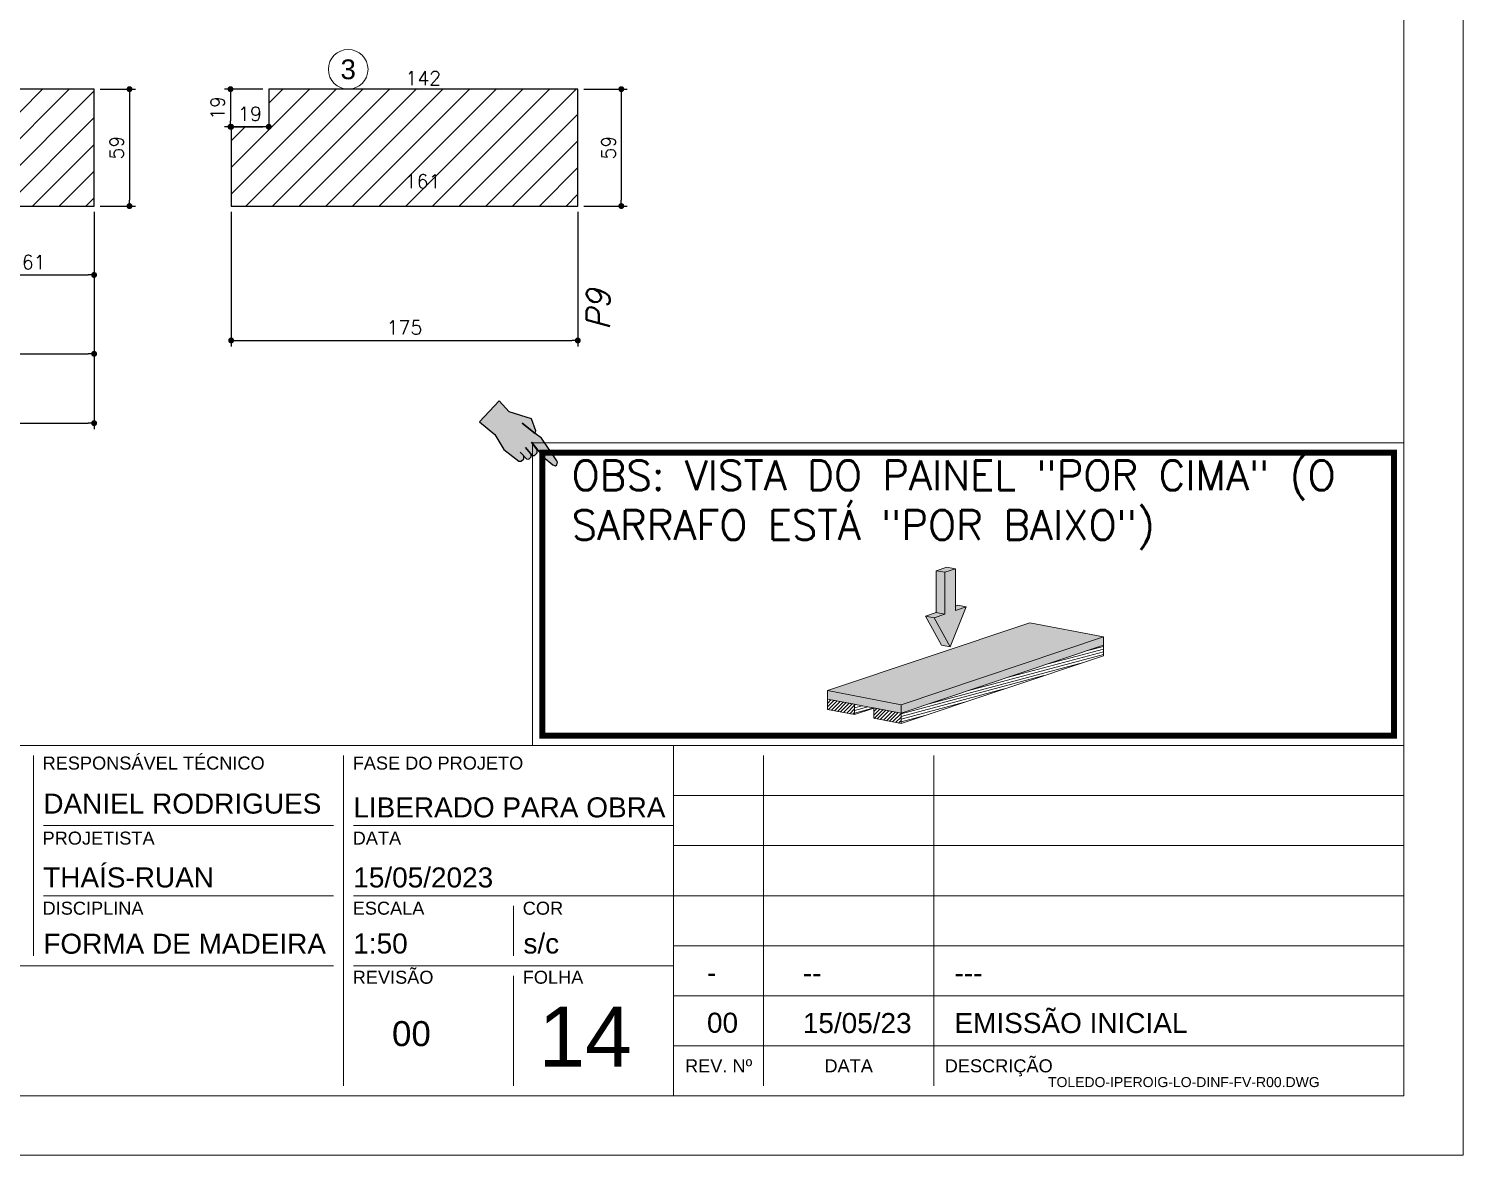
# Model space of a CAD drawing. Extents: x -20676 to 4767, y -817 to 14270.
# Drawn here: x -16746 to -16021, y 5232 to 5801 of the extents above; entities that cross this region are included whole.
import ezdxf
from ezdxf.enums import TextEntityAlignment as Align
from ezdxf.lldxf.tags import DXFTag

# ---------------------------------------------------------------- set-up
doc = ezdxf.new("R2010")
doc.units = 0
doc.header["$PDMODE"] = 2
doc.header["$PDSIZE"] = 10
doc.linetypes.add('CABLIN', pattern=[0.35, 0.25, -0.1])
doc.layers.get('0').update_dxf_attribs({"lineweight": 13})
doc.layers.get('Defpoints').update_dxf_attribs({"lineweight": 13})
for name, color, linetype, lineweight in [('contorno de painel', 7, 'Continuous', 13), ('FOLHA MB', 7, 'Continuous', 13), ('HACHURACONCRETO', 7, 'Continuous', 13), ('REAPROVEITAMENTO', 1, 'Continuous', 13), ('Romaneio', 1, 'Continuous', 13), ('texto de viga', 7, 'Continuous', 13)]:
    doc.layers.add(name, color=color, linetype=linetype, lineweight=lineweight)
for name, color, linetype in [('Cota Sarrafo', 180, 'Continuous'), ('Painéis', 200, 'Continuous'), ('REGUA-80', 111, 'Continuous'), ('va165-sec', 5, 'DASHED')]:
    doc.layers.add(name, color=color, linetype=linetype)
doc.styles.add('ARIAL', font='arial.ttf', dxfattribs={"oblique": 15, "height": 25})
doc.styles.add('MB_C01', font='arial.ttf', dxfattribs={"height": 1.3})
doc.styles.add('MB_C02', font='arial.ttf', dxfattribs={"height": 2})
doc.styles.add('MB_C03', font='arial.ttf', dxfattribs={"height": 2.5})
doc.styles.add('MB_C04', font='arial.ttf', dxfattribs={"height": 6})
doc.styles.add('REGUA-120', font='ROMANS.shx', dxfattribs={"height": 15})
doc.styles.add('ROMANS', font='romans.shx')
tags = doc.linetypes.add('DASHED', pattern=[0.75, 0.5, -0.25]).pattern_tags.tags
tags[6:7] = [DXFTag(74, 4), DXFTag(75, 0), DXFTag(340, '0'), DXFTag(46, 1.0), DXFTag(50, 0.0), DXFTag(44, 0.0), DXFTag(45, 0.0)]
tags[4:5] = [DXFTag(74, 4), DXFTag(75, 0), DXFTag(340, '0'), DXFTag(46, 1.0), DXFTag(50, 0.0), DXFTag(44, 0.0), DXFTag(45, 0.0)]
doc.dimstyles.new('PAINEL', dxfattribs={"dimtxt": 7, "dimasz": 3, "dimexe": 3, "dimexo": 3, "dimgap": 3, "dimtad": 1, "dimdec": 1, "dimzin": 12, "dimdsep": 46, "dimtxsty": 'ROMANS', "dimblk": 'DOT', "dimcen": 0, "dimclrd": 4, "dimclre": 4, "dimclrt": 240, "dimadec": 1, "dimazin": 3, "dimtfac": 1, "dimtdec": 1, "dimtmove": 0, "dimatfit": 3, "dimfxl": 0, "dimtolj": 1, "dimtzin": 12, "dimarcsym": 0})
doc.dimstyles.new('projeto2', dxfattribs={"dimtxt": 7, "dimasz": 5, "dimexe": 1.25, "dimexo": 2.5, "dimgap": 2, "dimtad": 1, "dimdec": 1, "dimdsep": 46, "dimtxsty": 'ROMANS', "dimblk": 'OBLIQUE', "dimcen": 10, "dimdle": 1, "dimse1": 1, "dimse2": 1, "dimsd1": 1, "dimsd2": 1, "dimclrd": 256, "dimclre": 256, "dimclrt": 3, "dimadec": 0, "dimazin": 0, "dimtfac": 1, "dimtdec": 1, "dimtmove": 0, "dimatfit": 3, "dimldrblk": 'OBLIQUE', "dimfxl": 0, "dimlwd": -1, "dimlwe": -1, "dimarcsym": 0})

# ---------------------------------------------------------------- blocks, each defined once
blk = doc.blocks.new('A$Ceb89ac90')
at = {"color": 1}
for p, q in [((1086.3, 356.72), (70, 356.72)), ((1086.3, 356.72), (1086.3, 179.94)), ((1455.02, 356.72), (1086.3, 356.72)), ((763.03, 351.67), (763.03, 250.65)), ((919.61, 351.67), (919.61, 184.99)), ((1131.76, 184.99), (1131.76, 351.67)), ((1217.62, 351.67), (1217.62, 184.99)), ((1455.02, 331.47), (1086.3, 331.47)), ((914.56, 316.32), (768.08, 316.32)), ((1086.3, 316.32), (924.66, 316.32)), ((1455.02, 306.21), (1086.3, 306.21)), ((914.56, 280.96), (768.08, 280.96)), ((1086.3, 280.96), (924.66, 280.96)), ((1005.48, 275.91), (1005.48, 250.65)), ((1455.02, 280.96), (1086.3, 280.96)), ((1455.02, 255.7), (1086.3, 255.7)), ((914.56, 245.6), (440.7, 245.6)), ((1086.3, 245.6), (924.66, 245.6)), ((1005.48, 240.55), (1005.48, 184.99)), ((1455.02, 230.45), (1086.3, 230.45)), ((1455.02, 205.19), (1086.3, 205.19))]:
    blk.add_line(p, q, dxfattribs=at)
for points in [[(0, 1199.94), (0, 149.94), (1485.02, 149.94), (1485.02, 1199.94)], [(70, 1169.94), (70, 179.94), (1455.02, 179.94), (1455.02, 1169.94)]]:
    blk.add_lwpolyline(points, close=True, dxfattribs=at)
at = {"color": 6, "style": 'MB_C01'}
for s, height, p in [('RESPONSÁVEL TÉCNICO', 6.5663, (767.69, 344.6)), ('FASE DO PROJETO', 6.5663, (924.27, 344.6)), ('PROJETISTA', 6.566, (767.69, 306.72)), ('DATA', 6.566, (924.27, 306.72)), ('DISCIPLINA', 6.566, (767.69, 271.36)), ('ESCALA', 6.566, (924.27, 271.36)), ('COR', 6.566, (1010.14, 271.36)), ('REVISÃO', 6.566, (924.27, 236.51)), ('FOLHA', 6.566, (1010.14, 236.51))]:
    blk.add_text(s, height=height, dxfattribs=at).set_placement(p)
at = {"color": 5, "style": 'MB_C02'}
for s, p in [('DANIEL RODRIGUES', (768.08, 322.38)), ('FORMA DE MADEIRA', (768.08, 251.66))]:
    blk.add_text(s, height=10.102, dxfattribs=at).set_placement(p)
at = {"color": 6, "style": 'MB_C01'}
for s, p in [('REV. Nº', (1109.03, 195.09)), ('DATA', (1174.69, 195.09)), ('DESCRIÇÃO', (1250.45, 195.09))]:
    blk.add_text(s, height=6.566, dxfattribs=at).set_placement(p, align=Align.MIDDLE_CENTER)
at = {"insert": (1275.31, 189.41), "char_height": 5.051, "width": 210.8177, "attachment_point": 1, "style": 'MB_C04'}
blk.add_mtext('TOLEDO-IPEROIG-LO-DINF-FV-R00.DWG', dxfattribs=at)
at = {"color": 5}
for tag, p, height, style in [('REV_05', (1103.14, 338.08), 10.1, 'MB_C02'), ('DATA_REV_05', (1151.54, 337.91), 10.1, 'MB_C02'), ('INFO_REV_05', (1228.12, 337.91), 10.1, 'MB_C02'), ('CLIENTE', (449.73, 328.83), 12.63, 'MB_C03'), ('FASE', (924.57, 320.46), 10.1, 'MB_C02'), ('REV_04', (1103.14, 312.82), 10.1, 'MB_C02'), ('DATA_REV_04', (1151.54, 312.66), 10.1, 'MB_C02'), ('INFO_REV_04', (1228.12, 312.66), 10.1, 'MB_C02'), ('REV_03', (1103.14, 287.57), 10.1, 'MB_C02'), ('DATA_REV_03', (1151.54, 287.4), 10.1, 'MB_C02'), ('INFO_REV_03', (1228.12, 287.4), 10.1, 'MB_C02'), ('PROJETISTA', (767.99, 285.11), 10.1, 'MB_C02'), ('DATA', (924.57, 285.11), 10.1, 'MB_C02'), ('OBRA', (449.73, 273.34), 12.63, 'MB_C03'), ('REV_02', (1103.14, 262.31), 10.1, 'MB_C02'), ('DATA_REV_02', (1151.54, 262.15), 10.1, 'MB_C02'), ('INFO_REV_02', (1228.12, 262.15), 10.1, 'MB_C02'), ('ESC', (924.57, 251.76), 10.1, 'MB_C02'), ('COR', (1010.47, 251.76), 10.1, 'MB_C02'), ('REV_01', (1103.14, 237.06), 10.1, 'MB_C02'), ('DATA_REV_01', (1151.54, 236.89), 10.1, 'MB_C02'), ('INFO_REV_01', (1228.12, 236.89), 10.1, 'MB_C02'), ('PAVIMENTO', (449.73, 215.3), 12.63, 'MB_C03'), ('FL', (1018.09, 194.68), 30.31, 'MB_C04'), ('REV', (944.1, 205.03), 12.63, 'MB_C03'), ('REV_00', (1103.14, 211.8), 10.1, 'MB_C02'), ('DATA_REV_00', (1151.54, 211.64), 10.1, 'MB_C02'), ('EMISSÃO_INICIAL', (1228.12, 211.64), 10.1, 'MB_C02')]:
    blk.add_attdef(tag, p, '', height=height, dxfattribs=dict(at, style=style))
at = {"color": 6, "style": 'MB_C02'}
for tag, p in [('ENDEREÇO_CLIENTE', (449.73, 307.83)), ('ENDEREÇO_OBRA', (449.73, 252.69)), ('TIPO_DE_PROJETO', (449.73, 192.28))]:
    blk.add_attdef(tag, p, '', height=10.1, dxfattribs=at)
blk = doc.blocks.new('INDICADOR')
at = {"layer": 'va165-sec', "ltscale": 100}
blk.add_hatch(color=61, dxfattribs=at).paths.add_polyline_path([(-59.7, -24.5), (-37.5, -24.3), (-35.4, -22.8), (-34.7, -18.5), (-36.9, -15.9), (-32.1, -16.5), (-29.9, -15.1), (-29.3, -11.2), (-31.5, -8.9), (-29.5, -9.3), (-27.5, -7.7), (-26.6, -3.4), (-28.9, -0.4), (-18.5, -2.8), (-3.7, -3.1), (-0.7, -1.9), (0, 0), (-1.3, 2.8), (-2.9, 3.5), (-33.7, 13.2), (-42.6, 13.1), (-44, 16), (-56.7, 23.9), (-82.1, 13.8), (-99.5, 16.7), (-102.1, -17), (-79.1, -17.5)])
at = {"layer": 'REGUA-80', "color": 1}
blk.add_lwpolyline([(-102.1, -17), (-79.1, -17.5), (-59.7, -24.5), (-37.5, -24.3), (-35.4, -22.8), (-34.7, -18.5), (-36.9, -15.9), (-43.1, -15.1), (-32.1, -16.5), (-29.9, -15.1), (-29.3, -11.2), (-31.5, -8.9), (-41.5, -7), (-29.5, -9.3), (-27.5, -7.7), (-26.6, -3.4), (-28.9, -0.4), (-39.8, 2.2), (-18.5, -2.8), (-3.7, -3.1), (-0.7, -1.9), (0, 0), (-1.3, 2.8), (-2.9, 3.5), (-33.7, 13.2), (-42.6, 13.1), (-61.9, 12.9), (-42.6, 13.1), (-44, 16), (-56.7, 23.9), (-82.1, 13.8), (-99.5, 16.7), (-102.1, -17)], dxfattribs=at)
blk = doc.blocks.new('DEDADA')
at = {"linetype": 'Continuous', "ltscale": 100, "xscale": 0.5000000000004939, "yscale": 0.5000000000004939, "zscale": 0.5000000000004939, "rotation": 321.5463332659798}
blk.add_blockref('INDICADOR', (63.07, 17.03), dxfattribs=at)
blk = doc.blocks.new('FDSFSDFSDF')
at = {"layer": 'HACHURACONCRETO'}
h = blk.add_hatch(color=1, dxfattribs=at)
h.dxf.hatch_style = 1
h.paths.add_polyline_path([(-20956.41, 7327.46), (-20960.72, 7328.28), (-20960.72, 7307.16), (-20956.41, 7306.34)], flags=17)
h.paths.add_polyline_path([(-20950.98, 7329.28), (-20956.41, 7327.46), (-20956.41, 7306.34), (-20961.84, 7304.52), (-20953.7, 7289.84), (-20945.55, 7309.98), (-20950.98, 7308.16)])
h.paths.add_polyline_path([(-20961.84, 7304.52), (-20966.15, 7305.35), (-20958, 7290.66), (-20953.7, 7289.84)])
h.paths.add_polyline_path([(-20956.41, 7306.34), (-20960.72, 7307.16), (-20966.15, 7305.35), (-20961.84, 7304.52)])
h.paths.add_polyline_path([(-20945.55, 7309.98), (-20949.86, 7310.8), (-20950.98, 7310.43), (-20950.98, 7308.16)], flags=17)
h.paths.add_polyline_path([(-20950.98, 7329.28), (-20955.29, 7330.1), (-20960.72, 7328.28), (-20956.41, 7327.46)])
h = blk.add_hatch(color=253, dxfattribs=at)
h.dxf.hatch_style = 1
h.paths.add_polyline_path([(-20876.31, 7294.88), (-20913.51, 7302.01), (-21015.7, 7267.77), (-20978.5, 7260.64)])
h.paths.add_polyline_path([(-21015.7, 7267.77), (-21015.7, 7263.5), (-20978.5, 7256.37), (-20978.5, 7260.64)])
h.paths.add_polyline_path([(-20876.31, 7290.61), (-20876.31, 7294.88), (-20978.5, 7260.64), (-20978.5, 7256.37)])
h = blk.add_hatch(dxfattribs=at)
h.set_pattern_fill('ANSI31', color=252, scale=0.409149, angle=150)
h.set_pattern_definition([(195, (7609.989, -2957.4306), (0.336218163, -1.254783266), [])])
h.paths.add_polyline_path([(-20992.2, 7258.93), (-20992.2, 7259), (-21001.99, 7260.87), (-21001.99, 7255.65)])
h.paths.add_polyline_path([(-20876.31, 7285.38), (-20876.31, 7290.61), (-20978.5, 7256.37), (-20978.5, 7251.14)])
h = blk.add_hatch(dxfattribs=at)
h.set_pattern_fill('ANSI31', color=252, scale=0.409149)
h.set_pattern_definition([(45, (7609.989, -2957.4306), (-0.918565103, 0.918565103), [])])
h.paths.add_polyline_path([(-21001.99, 7260.87), (-21015.7, 7263.5), (-21015.7, 7258.28), (-21001.99, 7255.65)])
h.paths.add_polyline_path([(-20978.5, 7256.37), (-20992.2, 7259), (-20992.2, 7253.77), (-20978.5, 7251.14)])
at = {"color": 0, "linetype": 'Continuous', "lineweight": 0, "extrusion": (5.55112e-17, 0.967349, 0.253449)}
for p, q in [((-20960.72, 7328.28), (-20955.29, 7330.1)), ((-20956.41, 7327.46), (-20960.72, 7328.28)), ((-20960.72, 7307.16), (-20960.72, 7328.28)), ((-20950.98, 7329.28), (-20956.41, 7327.46)), ((-20956.41, 7327.46), (-20956.41, 7306.34)), ((-20950.98, 7329.28), (-20955.29, 7330.1)), ((-20950.98, 7308.16), (-20950.98, 7329.28)), ((-20953.7, 7289.84), (-20945.55, 7309.98)), ((-20950.98, 7310.43), (-20949.86, 7310.8)), ((-20945.55, 7309.98), (-20950.98, 7308.16)), ((-20945.55, 7309.98), (-20949.86, 7310.8)), ((-20913.51, 7302.01), (-21015.7, 7267.77)), ((-20966.15, 7305.35), (-20960.72, 7307.16)), ((-20961.84, 7304.52), (-20966.15, 7305.35)), ((-20958, 7290.66), (-20966.15, 7305.35)), ((-20956.41, 7306.34), (-20961.84, 7304.52)), ((-20961.84, 7304.52), (-20953.7, 7289.84)), ((-20956.41, 7306.34), (-20960.72, 7307.16)), ((-20876.31, 7294.88), (-20913.51, 7302.01)), ((-20978.5, 7260.64), (-20876.31, 7294.88)), ((-20876.31, 7290.61), (-20876.31, 7294.88)), ((-20876.31, 7290.61), (-20978.5, 7256.37)), ((-20876.31, 7290.61), (-20978.5, 7256.37)), ((-20953.7, 7289.84), (-20958, 7290.66)), ((-20876.31, 7290.61), (-20876.31, 7285.38)), ((-20876.31, 7285.38), (-20978.5, 7251.14)), ((-21015.7, 7267.77), (-20978.5, 7260.64)), ((-21015.7, 7263.5), (-21015.7, 7267.77)), ((-21015.7, 7263.5), (-21015.7, 7258.28)), ((-21015.7, 7263.5), (-21001.99, 7260.87)), ((-20978.5, 7256.37), (-21015.7, 7263.5)), ((-21001.99, 7255.65), (-21015.7, 7258.28)), ((-21001.99, 7260.87), (-21001.99, 7255.65)), ((-20992.2, 7258.93), (-21001.99, 7255.65)), ((-20978.5, 7256.37), (-20992.2, 7259)), ((-20992.2, 7259), (-20992.2, 7253.77)), ((-20978.5, 7256.37), (-20978.5, 7260.64)), ((-20978.5, 7251.14), (-20992.2, 7253.77)), ((-20978.5, 7256.37), (-20978.5, 7251.14))]:
    blk.add_line(p, q, dxfattribs=at)
blk.add_lwpolyline([(-21164.55, 7392.8), (-20724.6, 7392.8), (-20724.6, 7240.04), (-21164.55, 7240.04)], close=True)
at = {"const_width": 3}
blk.add_lwpolyline([(-21159.55, 7387.8), (-20729.6, 7387.8), (-20729.6, 7245.04), (-21159.55, 7245.04)], close=True, dxfattribs=at)
at = {"lineweight": 5, "xscale": 0.8622490710097133, "yscale": 0.8622490710097133, "zscale": 0.2874163570032379}
blk.add_blockref('DEDADA', (-21206.65, 7367.02), dxfattribs=at)
at = {"layer": 'contorno de painel', "linetype": 'CABLIN', "insert": (-21144.81, 7383.88), "char_height": 15, "attachment_point": 1, "style": 'ROMANS'}
blk.add_mtext_dynamic_manual_height_columns('OBS: VISTA DO PAINEL "POR CIMA" (O SARRAFO ESTÁ "POR BAIXO")', width=429.8075, gutter_width=45, heights=[0], dxfattribs=at)
blk = doc.blocks.new('_Dot')
at = {"color": 0, "linetype": 'ByBlock', "lineweight": -2}
blk.add_line((-0.5, 0), (-1, 0), dxfattribs=at)
at = {"color": 0, "linetype": 'ByBlock', "const_width": 0.5}
blk.add_lwpolyline([(-0.25, 0, 1), (0.25, 0, 1)], format="xyb", close=True, dxfattribs=at)
blk = doc.blocks.new('*D1966')
at = {"layer": 'Defpoints', "color": 0, "transparency": 16777216}
for p in [(-16712.69, 5770.3), (-16712.69, 5711.3), (-16694.82, 5711.3)]:
    blk.add_point(p, dxfattribs=at)
at = {"layer": 'Painéis', "color": 4, "lineweight": -2, "transparency": 16777216}
for p, q in [((-16709.69, 5770.3), (-16691.82, 5770.3)), ((-16694.82, 5767.3), (-16694.82, 5714.3)), ((-16709.69, 5711.3), (-16691.82, 5711.3))]:
    blk.add_line(p, q, dxfattribs=at)
at = {"layer": 'Painéis', "color": 4, "lineweight": -2, "transparency": 16777216, "xscale": 3, "yscale": 3, "zscale": 3}
for p, rotation in [((-16694.82, 5770.3), 90), ((-16694.82, 5711.3), 270)]:
    blk.add_blockref('_Dot', p, dxfattribs=dict(at, rotation=rotation))
at = {"layer": 'Painéis', "color": 240, "transparency": 16777216, "insert": (-16701.32, 5740.8), "char_height": 7, "attachment_point": 5, "rotation": 90, "style": 'ROMANS'}
blk.add_mtext('\\A1;59', dxfattribs=at)
blk = doc.blocks.new('*D1967')
at = {"layer": 'Defpoints', "color": 0, "transparency": 16777216}
for p in [(-17383.69, 5711.3), (-16712.69, 5711.3), (-16712.69, 5601.73)]:
    blk.add_point(p, dxfattribs=at)
at = {"layer": 'Painéis', "color": 4, "lineweight": -2, "transparency": 16777216}
for p, q in [((-17383.69, 5708.3), (-17383.69, 5598.73)), ((-16712.69, 5708.3), (-16712.69, 5598.73)), ((-17380.69, 5601.73), (-16715.69, 5601.73))]:
    blk.add_line(p, q, dxfattribs=at)
at = {"layer": 'Painéis', "color": 4, "lineweight": -2, "transparency": 16777216, "xscale": 3, "yscale": 3, "zscale": 3, "rotation": 180}
blk.add_blockref('_Dot', (-17383.69, 5601.73), dxfattribs=at)
at = {"layer": 'Painéis', "color": 4, "lineweight": -2, "transparency": 16777216, "xscale": 3, "yscale": 3, "zscale": 3}
blk.add_blockref('_Dot', (-16712.69, 5601.73), dxfattribs=at)
at = {"layer": 'Painéis', "color": 240, "transparency": 16777216, "insert": (-17048.19, 5608.23), "char_height": 7, "attachment_point": 5, "style": 'ROMANS'}
blk.add_mtext('\\A1;671', dxfattribs=at)
blk = doc.blocks.new('*D1968')
at = {"layer": 'Defpoints', "color": 0, "transparency": 16777216}
for p in [(-16643.5, 5711.3), (-16468.5, 5711.3), (-16468.5, 5643.47)]:
    blk.add_point(p, dxfattribs=at)
at = {"layer": 'Painéis', "color": 4, "lineweight": -2, "transparency": 16777216}
for p, q in [((-16643.5, 5708.3), (-16643.5, 5640.47)), ((-16468.5, 5708.3), (-16468.5, 5640.47)), ((-16640.5, 5643.47), (-16471.5, 5643.47))]:
    blk.add_line(p, q, dxfattribs=at)
at = {"layer": 'Painéis', "color": 4, "lineweight": -2, "transparency": 16777216, "xscale": 3, "yscale": 3, "zscale": 3, "rotation": 180}
blk.add_blockref('_Dot', (-16643.5, 5643.47), dxfattribs=at)
at = {"layer": 'Painéis', "color": 4, "lineweight": -2, "transparency": 16777216, "xscale": 3, "yscale": 3, "zscale": 3}
blk.add_blockref('_Dot', (-16468.5, 5643.47), dxfattribs=at)
at = {"layer": 'Painéis', "color": 240, "transparency": 16777216, "insert": (-16556, 5649.97), "char_height": 7, "attachment_point": 5, "style": 'ROMANS'}
blk.add_mtext('\\A1;175', dxfattribs=at)
blk = doc.blocks.new('*D1969')
at = {"layer": 'Defpoints', "color": 0, "transparency": 16777216}
for p in [(-16468.5, 5770.3), (-16468.5, 5711.3), (-16446.51, 5711.3)]:
    blk.add_point(p, dxfattribs=at)
at = {"layer": 'Painéis', "color": 4, "lineweight": -2, "transparency": 16777216}
for p, q in [((-16465.5, 5770.3), (-16443.51, 5770.3)), ((-16446.51, 5767.3), (-16446.51, 5714.3)), ((-16465.5, 5711.3), (-16443.51, 5711.3))]:
    blk.add_line(p, q, dxfattribs=at)
at = {"layer": 'Painéis', "color": 4, "lineweight": -2, "transparency": 16777216, "xscale": 3, "yscale": 3, "zscale": 3}
for p, rotation in [((-16446.51, 5770.3), 90), ((-16446.51, 5711.3), 270)]:
    blk.add_blockref('_Dot', p, dxfattribs=dict(at, rotation=rotation))
at = {"layer": 'Painéis', "color": 240, "transparency": 16777216, "insert": (-16453.01, 5740.8), "char_height": 7, "attachment_point": 5, "rotation": 90, "style": 'ROMANS'}
blk.add_mtext('\\A1;59', dxfattribs=at)
blk = doc.blocks.new('*D1973')
at = {"layer": 'Defpoints', "color": 0, "transparency": 16777216}
for p in [(-16773.69, 5711.3), (-16712.69, 5711.3), (-16712.69, 5676.53)]:
    blk.add_point(p, dxfattribs=at)
at = {"layer": 'Painéis', "color": 4, "lineweight": -2, "transparency": 16777216}
for p, q in [((-16773.69, 5708.3), (-16773.69, 5673.53)), ((-16712.69, 5708.3), (-16712.69, 5673.53)), ((-16770.69, 5676.53), (-16715.69, 5676.53))]:
    blk.add_line(p, q, dxfattribs=at)
at = {"layer": 'Painéis', "color": 4, "lineweight": -2, "transparency": 16777216, "xscale": 3, "yscale": 3, "zscale": 3, "rotation": 180}
blk.add_blockref('_Dot', (-16773.69, 5676.53), dxfattribs=at)
at = {"layer": 'Painéis', "color": 4, "lineweight": -2, "transparency": 16777216, "xscale": 3, "yscale": 3, "zscale": 3}
blk.add_blockref('_Dot', (-16712.69, 5676.53), dxfattribs=at)
at = {"layer": 'Painéis', "color": 240, "transparency": 16777216, "insert": (-16743.19, 5683.03), "char_height": 7, "attachment_point": 5, "style": 'ROMANS'}
blk.add_mtext('\\A1;61', dxfattribs=at)
blk = doc.blocks.new('*D1975')
at = {"layer": 'Defpoints', "color": 0, "transparency": 16777216}
for p in [(-17017.69, 5711.3), (-16712.69, 5711.3), (-16712.69, 5636.73)]:
    blk.add_point(p, dxfattribs=at)
at = {"layer": 'Painéis', "color": 4, "lineweight": -2, "transparency": 16777216}
for p, q in [((-17017.69, 5708.3), (-17017.69, 5633.73)), ((-16712.69, 5708.3), (-16712.69, 5633.73)), ((-17014.69, 5636.73), (-16715.69, 5636.73))]:
    blk.add_line(p, q, dxfattribs=at)
at = {"layer": 'Painéis', "color": 4, "lineweight": -2, "transparency": 16777216, "xscale": 3, "yscale": 3, "zscale": 3, "rotation": 180}
blk.add_blockref('_Dot', (-17017.69, 5636.73), dxfattribs=at)
at = {"layer": 'Painéis', "color": 4, "lineweight": -2, "transparency": 16777216, "xscale": 3, "yscale": 3, "zscale": 3}
blk.add_blockref('_Dot', (-16712.69, 5636.73), dxfattribs=at)
at = {"layer": 'Painéis', "color": 240, "transparency": 16777216, "insert": (-16865.19, 5643.23), "char_height": 7, "attachment_point": 5, "style": 'ROMANS'}
blk.add_mtext('\\A1;305', dxfattribs=at)
blk = doc.blocks.new('*D1977')
at = {"layer": 'Defpoints', "color": 0, "transparency": 16777216}
for p in [(-17017.69, 5770.3), (-16719.69, 5770.3), (-16719.69, 5770.3)]:
    blk.add_point(p, dxfattribs=at)
at = {"layer": 'Cota Sarrafo', "color": 3, "transparency": 16777216, "insert": (-16868.69, 5775.8), "char_height": 7, "attachment_point": 5, "style": 'ROMANS'}
blk.add_mtext('298', dxfattribs=at)
blk = doc.blocks.new('_OBLIQUE')
at = {"color": 0, "linetype": 'ByBlock', "lineweight": -2}
for p, q in [((0, 0), (-1, 0)), ((-0.5, -0.5), (0.5, 0.5))]:
    blk.add_line(p, q, dxfattribs=at)
blk = doc.blocks.new('*D1978')
at = {"layer": 'Defpoints', "color": 0, "transparency": 16777216}
for p in [(-16475.5, 5770.3), (-16636.5, 5751.3), (-16475.5, 5718.3)]:
    blk.add_point(p, dxfattribs=at)
at = {"layer": 'Cota Sarrafo', "color": 3, "transparency": 16777216, "insert": (-16546.84, 5723.8), "char_height": 7, "attachment_point": 5, "style": 'ROMANS'}
blk.add_mtext('161', dxfattribs=at)
blk = doc.blocks.new('*D1979')
at = {"layer": 'Defpoints', "color": 0, "transparency": 16777216}
for p in [(-16643.5, 5751.3), (-16624.5, 5751.3), (-16624.5, 5751.3)]:
    blk.add_point(p, dxfattribs=at)
at = {"layer": 'Painéis', "color": 4, "lineweight": -2, "transparency": 16777216}
blk.add_line((-16640.5, 5751.3), (-16627.5, 5751.3), dxfattribs=at)
at = {"layer": 'Painéis', "color": 4, "lineweight": -2, "transparency": 16777216, "xscale": 3, "yscale": 3, "zscale": 3, "rotation": 180}
blk.add_blockref('_Dot', (-16643.5, 5751.3), dxfattribs=at)
at = {"layer": 'Painéis', "color": 4, "lineweight": -2, "transparency": 16777216, "xscale": 3, "yscale": 3, "zscale": 3}
blk.add_blockref('_Dot', (-16624.5, 5751.3), dxfattribs=at)
at = {"layer": 'Painéis', "color": 240, "transparency": 16777216, "insert": (-16634, 5757.8), "char_height": 7, "attachment_point": 5, "style": 'ROMANS'}
blk.add_mtext('\\A1;19', dxfattribs=at)
blk = doc.blocks.new('*D1980')
at = {"layer": 'Defpoints', "color": 0, "transparency": 16777216}
for p in [(-16624.5, 5770.3), (-16643.84, 5751.3), (-16624.5, 5751.3)]:
    blk.add_point(p, dxfattribs=at)
at = {"layer": 'Painéis', "color": 4, "lineweight": -2, "transparency": 16777216}
for p, q in [((-16627.5, 5770.3), (-16646.84, 5770.3)), ((-16643.84, 5767.3), (-16643.84, 5754.3)), ((-16627.5, 5751.3), (-16646.84, 5751.3))]:
    blk.add_line(p, q, dxfattribs=at)
at = {"layer": 'Painéis', "color": 4, "lineweight": -2, "transparency": 16777216, "xscale": 3, "yscale": 3, "zscale": 3}
for p, rotation in [((-16643.84, 5770.3), 90), ((-16643.84, 5751.3), 270)]:
    blk.add_blockref('_Dot', p, dxfattribs=dict(at, rotation=rotation))
at = {"layer": 'Painéis', "color": 240, "transparency": 16777216, "insert": (-16650.34, 5760.8), "char_height": 7, "attachment_point": 5, "rotation": 90, "style": 'ROMANS'}
blk.add_mtext('\\A1;19', dxfattribs=at)
blk = doc.blocks.new('*D1981')
at = {"layer": 'Defpoints', "color": 0, "transparency": 16777216}
for p in [(-16617.5, 5770.3), (-16475.5, 5770.3), (-16475.5, 5770.3)]:
    blk.add_point(p, dxfattribs=at)
at = {"layer": 'Cota Sarrafo', "color": 3, "transparency": 16777216, "insert": (-16546.5, 5775.8), "char_height": 7, "attachment_point": 5, "style": 'ROMANS'}
blk.add_mtext('142', dxfattribs=at)

msp = doc.modelspace()

# ---------------------------------------------------------------- hatches: boundary and pattern name
at = {"layer": 'REAPROVEITAMENTO'}
h = msp.add_hatch(dxfattribs=at)
h.set_pattern_fill('ANSI31', color=256, scale=3, style=0)
h.paths.add_polyline_path([(-16712.69, 5770.3), (-17383.69, 5770.3), (-17383.69, 5711.3), (-16712.69, 5711.3)])
h.paths.add_polyline_path([(-16624.5, 5770.3), (-16624.5, 5751.3), (-16643.5, 5751.3), (-16643.5, 5711.3), (-16468.5, 5711.3), (-16468.5, 5770.3)])

# ---------------------------------------------------------------- linework, layer by layer
at = {"layer": 'Painéis', "color": 6}
for points in [[(-16712.69, 5770.3), (-17383.69, 5770.3), (-17383.69, 5711.3), (-16712.69, 5711.3)], [(-16624.5, 5770.3), (-16624.5, 5751.3), (-16643.5, 5751.3), (-16643.5, 5711.3), (-16468.5, 5711.3), (-16468.5, 5770.3)]]:
    msp.add_lwpolyline(points, close=True, dxfattribs=at)
at = {"layer": 'Romaneio'}
msp.add_circle((-16584.4, 5780.3), 10, dxfattribs=at)

# ---------------------------------------------------------------- block references
ref = msp.add_blockref('A$Ceb89ac90', (-17506.4, 5082.32))
ref.add_attrib('INFO_REV_01', '---', (-16278.27, 5319.21), dxfattribs={"color": 5, "height": 10.102, "style": 'MB_C02'})
ref.add_attrib('DATA_REV_01', '--', (-16354.86, 5319.21), dxfattribs={"color": 5, "height": 10.102, "style": 'MB_C02'})
ref.add_attrib('REV_01', '-', (-16403.25, 5319.38), dxfattribs={"color": 5, "height": 10.1, "style": 'MB_C02'})
ref.add_attrib('EMISSÃO_INICIAL', 'EMISSÃO INICIAL', (-16278.27, 5293.96), dxfattribs={"color": 5, "height": 10.102, "style": 'MB_C02'})
ref.add_attrib('DATA_REV_00', '15/05/23', (-16354.86, 5293.96), dxfattribs={"color": 5, "height": 10.102, "style": 'MB_C02'})
ref.add_attrib('REV_00', '00', (-16403.25, 5294.12), dxfattribs={"color": 5, "height": 10.102, "style": 'MB_C02'})
ref.add_attrib('FL', '14', (-16488.31, 5277), dxfattribs={"color": 5, "height": 30.306, "style": 'MB_C04'})
ref.add_attrib('REV', '00', (-16562.29, 5287.35), dxfattribs={"color": 5, "height": 12.628, "style": 'MB_C03'})
ref.add_attrib('COR', 's/c', (-16495.92, 5334.09), dxfattribs={"color": 5, "height": 10.102, "style": 'MB_C02'})
ref.add_attrib('ESC', '1:50', (-16581.83, 5334.09), dxfattribs={"color": 5, "height": 10.102, "style": 'MB_C02'})
ref.add_attrib('FASE', 'LIBERADO PARA OBRA', (-16581.83, 5402.78), dxfattribs={"color": 5, "height": 10.102, "style": 'MB_C02'})
ref.add_attrib('DATA', '15/05/2023', (-16581.83, 5367.43), dxfattribs={"color": 5, "height": 10.102, "style": 'MB_C02'})
ref.add_attrib('PROJETISTA', 'THAÍS-RUAN', (-16738.41, 5367.43), dxfattribs={"color": 5, "height": 10.102, "style": 'MB_C02'})
at = {"layer": 'FOLHA MB'}
msp.add_blockref('FDSFSDFSDF', (4673.22, -1800.99), dxfattribs=at)

# ---------------------------------------------------------------- texts
at = {"layer": 'Romaneio', "color": 7, "style": 'ARIAL'}
msp.add_text('3', height=10, dxfattribs=at).set_placement((-16584.4, 5780.3), align=Align.MIDDLE_CENTER)
at = {"layer": 'texto de viga', "color": 215, "style": 'REGUA-120', "oblique": 15}
msp.add_text('P9', height=11.752, rotation=90, dxfattribs=at).set_placement((-16452.27, 5648.64))

# ---------------------------------------------------------------- dimensions: what is measured, and where the dimension line sits
at = {"layer": 'Cota Sarrafo'}
for base, p1, p2, picture, middle in [((-16719.69, 5770.3), (-17017.69, 5770.3), (-16719.69, 5770.3), '*D1977', (-16868.69, 5775.8)), ((-16475.5, 5770.3), (-16617.5, 5770.3), (-16475.5, 5770.3), '*D1981', (-16546.5, 5775.8))]:
    dim = msp.add_linear_dim(base=base, p1=p1, p2=p2, dimstyle='projeto2', dxfattribs=at)
    dim.commit()
    dim.dimension.update_dxf_attribs({"geometry": picture, "text_midpoint": middle})
dim = msp.add_linear_dim(base=(-16475.5, 5718.3), p1=(-16636.5, 5751.3), p2=(-16475.5, 5770.3), dimstyle='projeto2', dxfattribs=at)
dim.commit()
dim.dimension.update_dxf_attribs({"geometry": '*D1978', "text_midpoint": (-16546.84, 5718.3), "dimtype": 160})
at = {"layer": 'Painéis', "color": 6}
for base, p1, p2, picture, middle in [((-16694.82, 5711.3), (-16712.69, 5770.3), (-16712.69, 5711.3), '*D1966', (-16701.32, 5740.8)), ((-16643.84, 5751.3), (-16624.5, 5770.3), (-16624.5, 5751.3), '*D1980', (-16650.34, 5760.8)), ((-16446.51, 5711.3), (-16468.5, 5770.3), (-16468.5, 5711.3), '*D1969', (-16453.01, 5740.8))]:
    dim = msp.add_linear_dim(base=base, p1=p1, p2=p2, angle=90, dimstyle='PAINEL', override={"dimarcsym": 2}, dxfattribs=at)
    dim.commit()
    dim.dimension.update_dxf_attribs({"geometry": picture, "text_midpoint": middle})
for base, p1, p2, picture, middle in [((-16624.5, 5751.3), (-16643.5, 5751.3), (-16624.5, 5751.3), '*D1979', (-16634, 5757.8)), ((-16712.69, 5636.73), (-17017.69, 5711.3), (-16712.69, 5711.3), '*D1975', (-16865.19, 5643.23)), ((-16712.69, 5676.53), (-16773.69, 5711.3), (-16712.69, 5711.3), '*D1973', (-16743.19, 5683.03)), ((-16468.5, 5643.47), (-16643.5, 5711.3), (-16468.5, 5711.3), '*D1968', (-16556, 5649.97))]:
    dim = msp.add_linear_dim(base=base, p1=p1, p2=p2, dimstyle='PAINEL', override={"dimarcsym": 2}, dxfattribs=at)
    dim.commit()
    dim.dimension.update_dxf_attribs({"geometry": picture, "text_midpoint": middle})
dim = msp.add_linear_dim(base=(-16712.69, 5601.73), p1=(-17383.69, 5711.3), p2=(-16712.69, 5711.3), dimstyle='PAINEL', override={"dimarcsym": 2}, dxfattribs=at)
dim.commit()
dim.dimension.update_dxf_attribs({"geometry": '*D1967', "text_midpoint": (-17048.19, 5601.73), "dimtype": 160})

doc.saveas('drawing.dxf')
